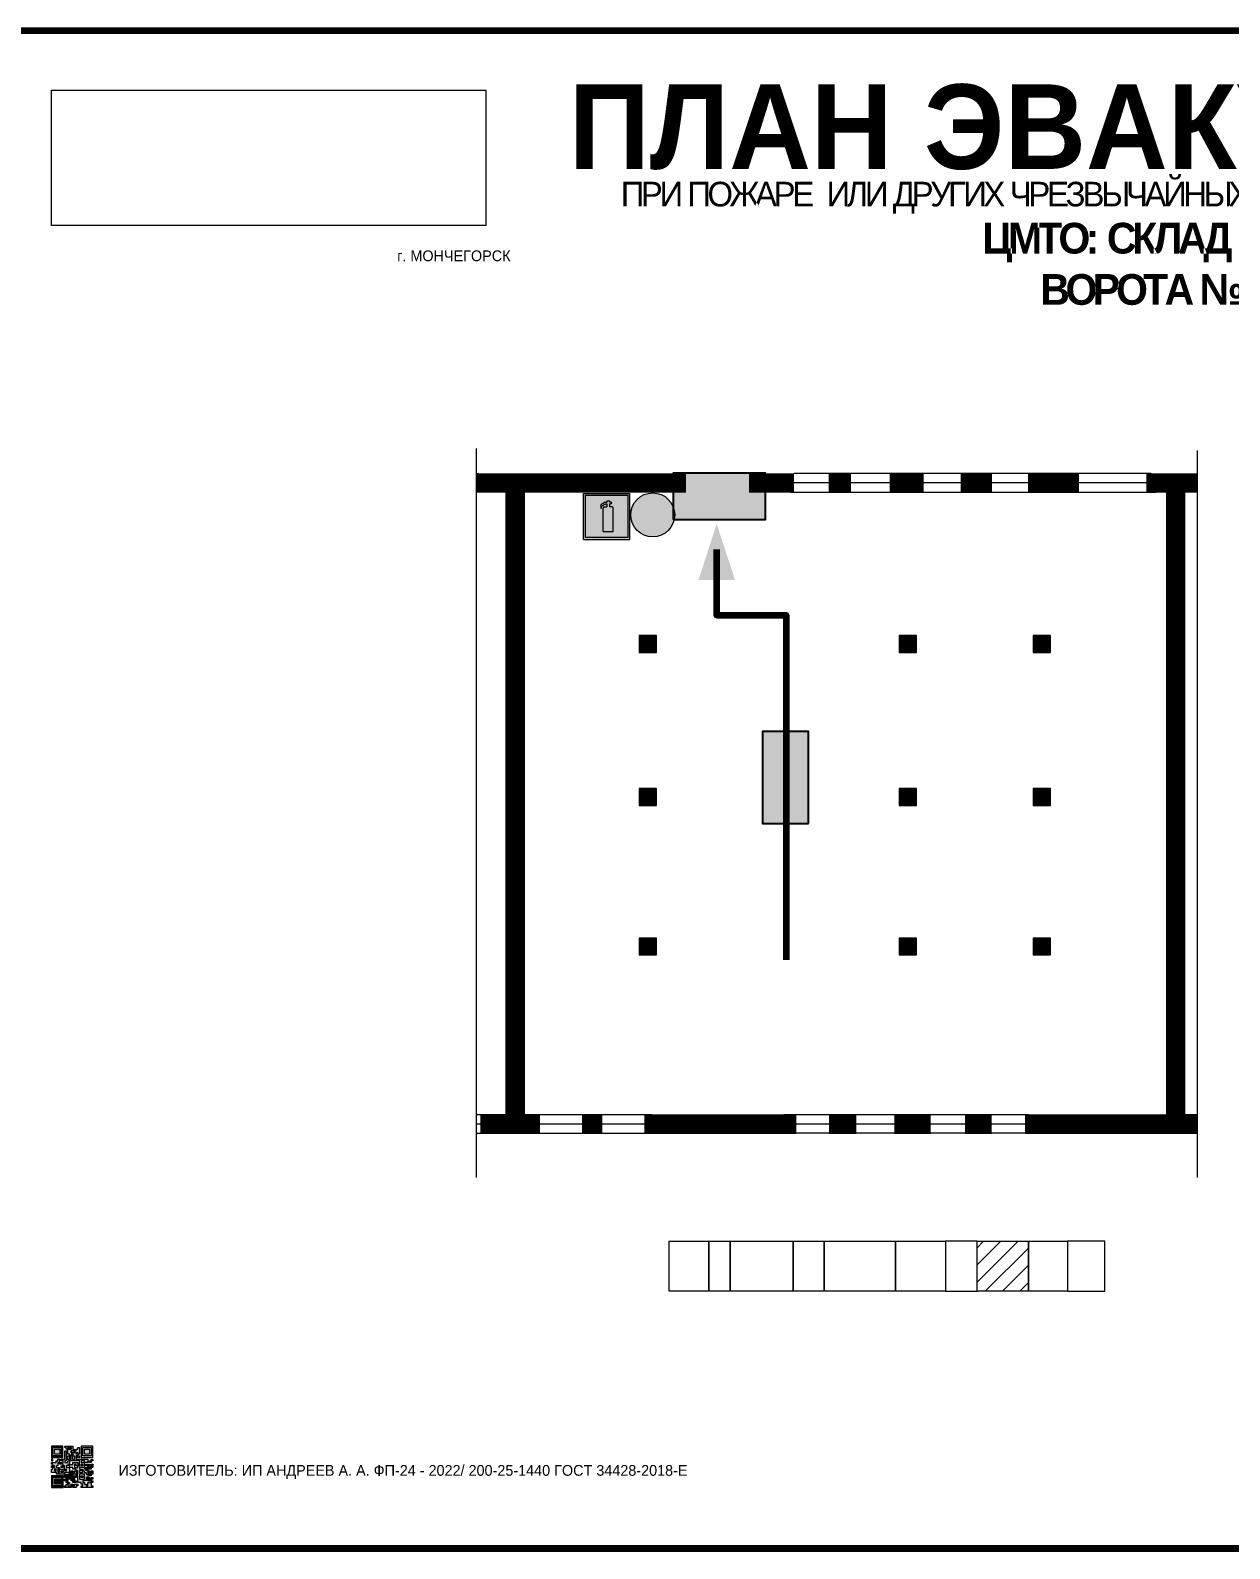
# Model space of a CAD drawing. Header units: millimetres. Extents: x 13810 to 67229, y 12374 to 21950.
# Drawn here: x 31305.3 to 31617.4, y 19482 to 19877 of the extents above; entities that cross this region are included whole.
import ezdxf

# ---------------------------------------------------------------- set-up
doc = ezdxf.new("R2010")
doc.units = ezdxf.units.MM
doc.layers.add('План_Штампы', color=7, linetype='Continuous')
doc.styles.add('обычный', font='arial.ttf')
picture_1 = doc.add_image_def('image1.jpg', size_in_pixel=(337, 105))

# ---------------------------------------------------------------- blocks, each defined once
blk = doc.blocks.new('QR')
at = {"lineweight": 0}
h = blk.add_hatch(color=256, dxfattribs=at)
h.dxf.hatch_style = 1
h.paths.add_polyline_path([(9241.16, 2687.38), (9242.01, 2687.38), (9242.01, 2687.83), (9241.59, 2687.83), (9241.59, 2688.68), (9239.45, 2688.68), (9239.45, 2688.25), (9239.86, 2688.25), (9239.86, 2687.83), (9240.29, 2687.83), (9240.29, 2688.25), (9241.16, 2688.25), (9241.16, 2687.83), (9240.29, 2687.83), (9240.29, 2687.38), (9239.45, 2687.38), (9239.45, 2685.22), (9238.57, 2685.22), (9238.57, 2684.8), (9239.02, 2684.8), (9239.02, 2684.37), (9238.13, 2684.37), (9238.13, 2683.92), (9239.02, 2683.92), (9239.02, 2683.5), (9239.44, 2683.5), (9239.44, 2682.64), (9239.87, 2682.64), (9239.87, 2682.18), (9239.44, 2682.18), (9239.44, 2682.64), (9238.13, 2682.64), (9238.13, 2681.76), (9237.71, 2681.76), (9237.71, 2682.64), (9238.13, 2682.64), (9238.13, 2683.07), (9237.27, 2683.07), (9237.27, 2683.51), (9237.71, 2683.51), (9237.71, 2684.37), (9238.13, 2684.37), (9238.13, 2685.22), (9237.71, 2685.22), (9237.71, 2684.8), (9237.28, 2684.8), (9237.28, 2684.38), (9235.98, 2684.38), (9235.98, 2683.92), (9236.4, 2683.92), (9236.4, 2683.49), (9236.84, 2683.49), (9236.84, 2683.07), (9236.4, 2683.07), (9236.4, 2682.64), (9235.98, 2682.64), (9235.98, 2681.76), (9237.29, 2681.76), (9237.29, 2681.33), (9239.43, 2681.33), (9239.43, 2681.76), (9240.74, 2681.76), (9240.74, 2683.05), (9239.87, 2683.05), (9239.87, 2683.5), (9240.29, 2683.5), (9240.29, 2683.91), (9240.74, 2683.91), (9240.74, 2684.81), (9240.29, 2684.81), (9240.29, 2684.79), (9240.29, 2684.37), (9239.45, 2684.37), (9239.45, 2684.8), (9239.87, 2684.8), (9239.87, 2685.21), (9240.74, 2685.21), (9240.74, 2686.1), (9240.29, 2686.1), (9240.29, 2685.64), (9239.86, 2685.64), (9239.86, 2686.95), (9240.29, 2686.95), (9240.29, 2686.52), (9240.74, 2686.52), (9240.74, 2686.1), (9241.16, 2686.1), (9241.16, 2686.53), (9241.59, 2686.53), (9241.59, 2686.1), (9242.02, 2686.1), (9242.02, 2685.21), (9241.59, 2685.21), (9241.59, 2686.1), (9241.16, 2686.1), (9241.16, 2685.21), (9240.74, 2685.21), (9240.74, 2684.81), (9242.89, 2684.81), (9242.89, 2685.22), (9242.47, 2685.22), (9242.47, 2686.11), (9242.89, 2686.11), (9242.89, 2686.52), (9242.46, 2686.52), (9242.46, 2686.95), (9242.89, 2686.95), (9242.89, 2686.52), (9243.32, 2686.52), (9243.32, 2688.26), (9242.9, 2688.26), (9242.9, 2687.83), (9242.47, 2687.83), (9242.47, 2687.38), (9242.01, 2687.38), (9242.01, 2686.94), (9241.16, 2686.94)])
h.paths.add_polyline_path([(9239.02, 2682.18), (9239.02, 2681.76), (9238.54, 2681.76), (9238.54, 2682.18)], flags=16)
h.paths.add_polyline_path([(9237.27, 2682.65), (9237.27, 2682.19), (9236.83, 2682.19), (9236.83, 2682.65)], flags=16)
h = blk.add_hatch(color=256, dxfattribs=at)
h.dxf.hatch_style = 1
h.paths.add_polyline_path([(9238.15, 2687.83), (9236.83, 2687.83), (9236.83, 2686.52), (9238.15, 2686.52)], flags=0)
h.paths.add_polyline_path([(9239.01, 2685.65), (9239.01, 2688.68), (9235.98, 2688.68), (9235.98, 2685.65)])
h.paths.add_polyline_path([(9236.41, 2686.1), (9236.41, 2688.26), (9238.56, 2688.26), (9238.56, 2686.1)], flags=16)
h.paths.add_polyline_path([(9236.83, 2686.52), (9236.83, 2687.83), (9238.15, 2687.83), (9238.15, 2686.52)], flags=0)
h = blk.add_hatch(color=256, dxfattribs=at)
h.dxf.hatch_style = 1
h.paths.add_polyline_path([(9243.32, 2686.11), (9242.89, 2686.11), (9242.89, 2685.64), (9243.32, 2685.64)])
h.paths.add_polyline_path([(9239.02, 2683.07), (9239.02, 2683.5), (9238.56, 2683.5), (9238.56, 2683.07)])
h.paths.add_polyline_path([(9236.4, 2684.8), (9236.4, 2685.22), (9235.98, 2685.22), (9235.98, 2684.8)])
h.paths.add_polyline_path([(9236.4, 2683.07), (9236.4, 2683.49), (9235.98, 2683.49), (9235.98, 2683.07)])
h = blk.add_hatch(color=256, dxfattribs=at)
h.dxf.hatch_style = 1
h.paths.add_polyline_path([(9238.15, 2686.52), (9238.15, 2687.83), (9236.83, 2687.83), (9236.83, 2686.52)])
h.paths.add_polyline_path([(9245.91, 2686.52), (9245.91, 2687.83), (9244.59, 2687.83), (9244.59, 2686.52)], flags=0)
h.paths.add_polyline_path([(9246.77, 2685.65), (9246.77, 2688.68), (9243.74, 2688.68), (9243.74, 2685.65)])
h.paths.add_polyline_path([(9244.17, 2686.1), (9244.17, 2688.26), (9246.32, 2688.26), (9246.32, 2686.1)], flags=16)
h.paths.add_polyline_path([(9244.59, 2686.52), (9244.59, 2687.83), (9245.91, 2687.83), (9245.91, 2686.52)], flags=0)
h = blk.add_hatch(color=256, dxfattribs=at)
h.dxf.hatch_style = 1
h.paths.add_polyline_path([(9240.75, 2681.76), (9240.75, 2681.35), (9241.17, 2681.35), (9241.17, 2681.76)])
h.paths.add_polyline_path([(9241.6, 2682.18), (9241.17, 2682.18), (9241.17, 2681.76), (9241.6, 2681.76)])
h.paths.add_polyline_path([(9242.47, 2681.34), (9242.47, 2682.19), (9242.02, 2682.19), (9242.02, 2681.76), (9241.6, 2681.76), (9241.6, 2681.34)])
h.paths.add_polyline_path([(9239.87, 2678.3), (9239.44, 2678.3), (9239.44, 2677.89), (9241.17, 2677.89), (9241.17, 2678.3), (9240.28, 2678.3), (9240.28, 2678.73), (9239.87, 2678.73)])
h.paths.add_polyline_path([(9240.75, 2678.73), (9240.75, 2679.19), (9240.28, 2679.19), (9240.28, 2678.73)])
h.paths.add_polyline_path([(9241.6, 2678.73), (9241.17, 2678.73), (9241.17, 2678.3), (9241.6, 2678.3)])
h.paths.add_polyline_path([(9242.02, 2678.3), (9241.6, 2678.3), (9241.6, 2677.89), (9242.48, 2677.89), (9242.48, 2678.31), (9242.9, 2678.31), (9242.9, 2678.73), (9242.02, 2678.73)])
h.paths.add_polyline_path([(9246.36, 2684.37), (9246.36, 2684.79), (9245.93, 2684.79), (9245.93, 2684.37)])
h.paths.add_polyline_path([(9246.78, 2685.2), (9246.36, 2685.2), (9246.36, 2684.79), (9246.78, 2684.79)])
h.paths.add_polyline_path([(9245.91, 2687.83), (9244.59, 2687.83), (9244.59, 2686.52), (9245.91, 2686.52)])
h = blk.add_hatch(color=256, dxfattribs=at)
h.dxf.hatch_style = 1
h.paths.add_polyline_path([(9243.32, 2682.64), (9243.32, 2683.07), (9244.62, 2683.07), (9244.62, 2684.37), (9243.74, 2684.37), (9243.74, 2684.8), (9244.62, 2684.8), (9244.62, 2684.37), (9245.48, 2684.37), (9245.48, 2685.22), (9243.32, 2685.22), (9243.32, 2683.5), (9242.89, 2683.5), (9242.89, 2683.06), (9242.01, 2683.06), (9242.01, 2683.91), (9242.47, 2683.91), (9242.47, 2683.5), (9242.89, 2683.5), (9242.89, 2684.38), (9241.59, 2684.38), (9241.59, 2683.91), (9240.74, 2683.91), (9240.74, 2683.05), (9241.59, 2683.05), (9241.59, 2682.64), (9242.47, 2682.64), (9242.47, 2682.19), (9242.91, 2682.19), (9242.91, 2681.34), (9242.48, 2681.34), (9242.48, 2680.91), (9242.91, 2680.91), (9242.91, 2679.17), (9243.75, 2679.17), (9243.75, 2678.73), (9244.2, 2678.73), (9244.2, 2678.3), (9243.75, 2678.3), (9243.75, 2677.88), (9246.78, 2677.88), (9246.78, 2678.3), (9246.35, 2678.3), (9246.35, 2679.19), (9245.48, 2679.19), (9245.48, 2678.31), (9245.05, 2678.31), (9245.05, 2678.73), (9244.62, 2678.73), (9244.62, 2679.19), (9244.2, 2679.19), (9244.2, 2679.61), (9245.05, 2679.61), (9245.05, 2680.46), (9245.48, 2680.46), (9245.48, 2681.34), (9245.04, 2681.34), (9245.04, 2681.76), (9244.63, 2681.76), (9244.63, 2682.19), (9244.21, 2682.19), (9244.21, 2681.76), (9243.32, 2681.76), (9243.32, 2682.19), (9244.21, 2682.19), (9244.21, 2682.64)])
h.paths.add_polyline_path([(9243.75, 2683.49), (9243.75, 2683.92), (9244.21, 2683.92), (9244.21, 2683.49)], flags=16)
h.paths.add_polyline_path([(9243.32, 2681.34), (9244.63, 2681.34), (9244.63, 2680.04), (9243.32, 2680.04)], flags=16)
h.paths.add_polyline_path([(9243.76, 2680.89), (9244.18, 2680.89), (9244.18, 2680.48), (9243.76, 2680.48)], flags=0)
h = blk.add_hatch(color=256, dxfattribs=at)
h.dxf.hatch_style = 1
h.paths.add_polyline_path([(9246.36, 2683.07), (9246.78, 2683.07), (9246.78, 2683.92), (9246.36, 2683.92), (9246.36, 2683.49), (9245.92, 2683.49), (9245.92, 2683.92), (9245.06, 2683.92), (9245.06, 2683.49), (9245.48, 2683.49), (9245.48, 2683.07), (9244.62, 2683.07), (9244.62, 2682.65), (9245.05, 2682.65), (9245.05, 2682.18), (9245.48, 2682.18), (9245.48, 2682.65), (9246.36, 2682.65)])
h.paths.add_polyline_path([(9246.78, 2682.18), (9246.36, 2682.18), (9246.36, 2681.75), (9245.92, 2681.75), (9245.92, 2682.18), (9245.48, 2682.18), (9245.48, 2681.34), (9245.48, 2681.34), (9245.94, 2681.34), (9245.94, 2680.91), (9246.36, 2680.91), (9246.36, 2681.34), (9246.78, 2681.34)])
h = blk.add_hatch(color=256, dxfattribs=at)
h.dxf.hatch_style = 1
h.paths.add_polyline_path([(9235.98, 2680.9), (9235.98, 2677.86), (9239.02, 2677.86), (9239.02, 2680.9)])
h.paths.add_polyline_path([(9238.57, 2680.48), (9238.57, 2678.32), (9236.41, 2678.32), (9236.41, 2680.48)], flags=16)
h.paths.add_polyline_path([(9238.15, 2680.05), (9238.15, 2678.74), (9236.83, 2678.74), (9236.83, 2680.05)], flags=0)
h = blk.add_hatch(color=256, dxfattribs=at)
h.dxf.hatch_style = 1
h.paths.add_polyline_path([(9238.15, 2680.05), (9236.83, 2680.05), (9236.83, 2678.74), (9238.15, 2678.74)])
h = blk.add_hatch(color=256, dxfattribs=at)
h.dxf.hatch_style = 1
h.paths.add_polyline_path([(9242.02, 2680.46), (9242.48, 2680.46), (9242.48, 2680.91), (9241.58, 2680.91), (9241.58, 2681.35), (9241.17, 2681.35), (9241.17, 2680.91), (9240.75, 2680.91), (9240.75, 2681.33), (9239.43, 2681.33), (9239.43, 2680.46), (9239.86, 2680.46), (9239.86, 2680.92), (9240.3, 2680.92), (9240.3, 2680.46), (9239.86, 2680.46), (9239.86, 2680.04), (9239.44, 2680.04), (9239.44, 2679.62), (9239.86, 2679.62), (9239.86, 2679.19), (9240.29, 2679.19), (9240.29, 2680.03), (9241.18, 2680.03), (9241.18, 2680.47), (9241.6, 2680.47), (9241.6, 2680.03), (9241.18, 2680.03), (9241.18, 2679.61), (9241.6, 2679.61), (9241.6, 2679.19), (9242.47, 2679.19), (9242.47, 2679.6), (9242.02, 2679.6)])
h = blk.add_hatch(color=256, dxfattribs=at)
h.dxf.hatch_style = 1
h.paths.add_polyline_path([(9244.18, 2680.48), (9244.18, 2680.89), (9243.76, 2680.89), (9243.76, 2680.48)])
h = blk.add_hatch(color=256, dxfattribs=at)
h.dxf.hatch_style = 1
h.paths.add_polyline_path([(9245.93, 2680.04), (9245.93, 2680.46), (9245.48, 2680.46), (9245.48, 2679.62), (9246.35, 2679.62), (9246.35, 2680.04)])
h.paths.add_polyline_path([(9246.78, 2680.04), (9246.78, 2680.46), (9246.35, 2680.46), (9246.35, 2680.04)])
h.paths.add_polyline_path([(9246.78, 2679.18), (9246.78, 2679.62), (9246.35, 2679.62), (9246.35, 2679.18)])
for points in [[(9237.71, 2685.22), (9238.13, 2685.22), (9238.13, 2684.37), (9237.71, 2684.37), (9237.71, 2683.51), (9237.27, 2683.51), (9237.27, 2683.07), (9238.13, 2683.07), (9238.13, 2682.64), (9237.71, 2682.64), (9237.71, 2681.76), (9238.13, 2681.76), (9238.13, 2682.64), (9239.44, 2682.64), (9239.44, 2683.5), (9239.02, 2683.5), (9239.02, 2683.07), (9238.56, 2683.07), (9238.56, 2683.5), (9239.02, 2683.5), (9239.02, 2683.92), (9238.13, 2683.92), (9238.13, 2684.37), (9239.02, 2684.37), (9239.02, 2684.8), (9238.57, 2684.8), (9238.57, 2685.22), (9239.45, 2685.22), (9239.45, 2687.38), (9240.29, 2687.38), (9240.29, 2687.83), (9239.86, 2687.83), (9239.86, 2688.25), (9239.45, 2688.25), (9239.45, 2688.68), (9241.59, 2688.68), (9241.59, 2687.83), (9242.01, 2687.83), (9242.01, 2687.38), (9242.47, 2687.38), (9242.47, 2687.83), (9242.9, 2687.83), (9242.9, 2688.26), (9243.32, 2688.26), (9243.32, 2686.52), (9242.89, 2686.52), (9242.89, 2686.11), (9243.32, 2686.11), (9243.32, 2685.64), (9242.89, 2685.64), (9242.89, 2686.11), (9242.47, 2686.11), (9242.47, 2685.22), (9242.89, 2685.22), (9242.89, 2684.81), (9240.74, 2684.81), (9240.74, 2683.91), (9241.59, 2683.91), (9241.59, 2684.38), (9242.89, 2684.38), (9242.89, 2683.5), (9242.47, 2683.5), (9242.47, 2683.91), (9242.01, 2683.91), (9242.01, 2683.06), (9242.89, 2683.06), (9242.89, 2683.5), (9243.32, 2683.5), (9243.32, 2685.22), (9245.48, 2685.22), (9245.48, 2684.37), (9244.62, 2684.37), (9244.62, 2683.07), (9245.48, 2683.07), (9245.48, 2683.49), (9245.06, 2683.49), (9245.06, 2683.92), (9245.92, 2683.92), (9245.92, 2683.49), (9246.36, 2683.49), (9246.36, 2683.92), (9246.78, 2683.92), (9246.78, 2683.07), (9246.36, 2683.07), (9246.36, 2682.65), (9245.48, 2682.65), (9245.48, 2682.18), (9245.92, 2682.18), (9245.92, 2681.75), (9246.36, 2681.75), (9246.36, 2682.18), (9246.78, 2682.18), (9246.78, 2681.34), (9246.36, 2681.34), (9246.36, 2680.91), (9245.94, 2680.91), (9245.94, 2681.34), (9245.48, 2681.34), (9245.48, 2680.46), (9245.93, 2680.46), (9245.93, 2680.04), (9246.35, 2680.04), (9246.35, 2680.46), (9246.78, 2680.46), (9246.78, 2680.04), (9246.78, 2680.04), (9246.35, 2680.04), (9246.35, 2679.62), (9246.78, 2679.62), (9246.78, 2679.18), (9246.35, 2679.18), (9246.35, 2678.3), (9246.78, 2678.3), (9246.78, 2677.88), (9243.75, 2677.88), (9243.75, 2678.3), (9244.2, 2678.3), (9244.2, 2678.73), (9243.75, 2678.73), (9243.75, 2679.17), (9242.91, 2679.17), (9242.91, 2680.91), (9242.48, 2680.91), (9242.48, 2680.46), (9242.02, 2680.46), (9242.02, 2679.6), (9242.47, 2679.6), (9242.47, 2679.19), (9241.6, 2679.19), (9241.6, 2679.61), (9241.18, 2679.61), (9241.18, 2680.03), (9240.29, 2680.03), (9240.29, 2679.19), (9240.75, 2679.19), (9240.75, 2678.73), (9240.28, 2678.73), (9240.28, 2678.3), (9241.17, 2678.3), (9241.17, 2678.73), (9241.6, 2678.73), (9241.6, 2678.3), (9242.02, 2678.3), (9242.02, 2678.73), (9242.9, 2678.73), (9242.9, 2678.31), (9242.48, 2678.31), (9242.48, 2677.89), (9241.6, 2677.89), (9241.6, 2678.3), (9241.17, 2678.3), (9241.17, 2677.89), (9239.44, 2677.89), (9239.44, 2678.3), (9239.87, 2678.3), (9239.87, 2678.73), (9240.28, 2678.73), (9240.28, 2679.19), (9240.29, 2679.19), (9239.86, 2679.19), (9239.86, 2679.62), (9239.44, 2679.62), (9239.44, 2680.04), (9239.86, 2680.04), (9239.86, 2680.46), (9239.43, 2680.46), (9239.43, 2681.33), (9237.29, 2681.33), (9237.29, 2681.76), (9235.98, 2681.76), (9235.98, 2682.64), (9236.4, 2682.64), (9236.4, 2683.07), (9235.98, 2683.07), (9235.98, 2683.49), (9236.4, 2683.49), (9236.4, 2683.92), (9235.98, 2683.92), (9235.98, 2684.38), (9237.28, 2684.38), (9237.28, 2684.8), (9237.71, 2684.8), (9237.71, 2685.22), (9237.92, 2685.22)], [(9240.74, 2686.1), (9240.74, 2686.52), (9240.29, 2686.52), (9240.29, 2686.95), (9239.86, 2686.95), (9239.86, 2685.64), (9240.29, 2685.64), (9240.29, 2686.1), (9240.74, 2686.1), (9240.74, 2686.52)], [(9240.74, 2683.05), (9240.74, 2681.76), (9239.43, 2681.76), (9239.43, 2681.33), (9240.75, 2681.33), (9240.75, 2681.35), (9240.75, 2680.91), (9241.17, 2680.91), (9241.17, 2681.35), (9241.58, 2681.35), (9241.58, 2680.91), (9242.48, 2680.91), (9242.48, 2681.34), (9242.91, 2681.34), (9242.91, 2682.19), (9242.47, 2682.19), (9242.47, 2682.64), (9241.59, 2682.64), (9241.59, 2683.05), (9240.74, 2683.05)], [(9240.74, 2685.21), (9239.87, 2685.21), (9239.87, 2684.8), (9239.45, 2684.8), (9239.45, 2684.37), (9240.29, 2684.37), (9240.29, 2684.79), (9240.29, 2684.81), (9240.74, 2684.81), (9240.74, 2685.21), (9239.87, 2685.21)], [(9240.74, 2683.91), (9240.29, 2683.91), (9240.29, 2683.5), (9239.87, 2683.5), (9239.87, 2683.05), (9240.74, 2683.05), (9240.74, 2683.91)], [(9241.6, 2681.76), (9242.02, 2681.76), (9242.02, 2682.19), (9242.47, 2682.19), (9242.47, 2681.34), (9241.6, 2681.34), (9241.6, 2681.76)], [(9244.62, 2683.07), (9243.32, 2683.07), (9243.32, 2682.64), (9244.21, 2682.64), (9244.21, 2682.19), (9243.32, 2682.19), (9243.32, 2681.76), (9244.21, 2681.76), (9244.21, 2682.19), (9244.63, 2682.19), (9244.63, 2681.76), (9245.04, 2681.76), (9245.04, 2681.34), (9245.48, 2681.34)], [(9244.62, 2684.37), (9244.62, 2684.8), (9243.74, 2684.8), (9243.74, 2684.37), (9244.62, 2684.37)], [(9245.48, 2682.18), (9245.05, 2682.18), (9245.05, 2682.65), (9244.62, 2682.65), (9244.62, 2683.07)], [(9245.48, 2682.18), (9245.48, 2681.34)], [(9239.86, 2680.46), (9239.86, 2680.92), (9240.3, 2680.92), (9240.3, 2680.46), (9239.86, 2680.46)], [(9245.48, 2680.46), (9245.05, 2680.46), (9245.05, 2679.61), (9244.2, 2679.61), (9244.2, 2679.19), (9244.62, 2679.19), (9244.62, 2678.73), (9245.05, 2678.73), (9245.05, 2678.31), (9245.48, 2678.31), (9245.48, 2679.19), (9246.35, 2679.19), (9246.35, 2679.07)], [(9246.35, 2679.62), (9245.48, 2679.62), (9245.48, 2680.46)], [(9245.48, 2680.46), (9245.48, 2679.62), (9246.35, 2679.62), (9246.35, 2680.04), (9245.93, 2680.04), (9245.93, 2680.46), (9245.48, 2680.46), (9245.48, 2679.62)], [(9246.35, 2679.62), (9246.35, 2679.18)]]:
    blk.add_lwpolyline(points, dxfattribs=at)
for points in [[(9235.98, 2685.65), (9239.01, 2685.65), (9239.01, 2688.68), (9235.98, 2688.68)], [(9236.41, 2688.26), (9238.56, 2688.26), (9238.56, 2686.1), (9236.41, 2686.1)], [(9236.83, 2687.83), (9238.15, 2687.83), (9238.15, 2686.52), (9236.83, 2686.52)], [(9240.29, 2687.83), (9241.16, 2687.83), (9241.16, 2688.25), (9240.29, 2688.25)], [(9240.29, 2688.25), (9241.16, 2688.25), (9241.16, 2687.83), (9240.29, 2687.83)], [(9241.16, 2686.1), (9240.74, 2686.1), (9240.74, 2685.21), (9241.16, 2685.21)], [(9242.01, 2687.38), (9241.16, 2687.38), (9241.16, 2686.94), (9242.01, 2686.94)], [(9241.16, 2687.38), (9242.01, 2687.38), (9242.01, 2686.94), (9241.16, 2686.94)], [(9241.16, 2686.53), (9241.59, 2686.53), (9241.59, 2686.1), (9241.16, 2686.1)], [(9241.59, 2686.1), (9242.02, 2686.1), (9242.02, 2685.21), (9241.59, 2685.21)], [(9242.89, 2686.52), (9242.46, 2686.52), (9242.46, 2686.95), (9242.89, 2686.95)], [(9243.74, 2685.65), (9246.77, 2685.65), (9246.77, 2688.68), (9243.74, 2688.68)], [(9244.17, 2688.26), (9246.32, 2688.26), (9246.32, 2686.1), (9244.17, 2686.1)], [(9244.59, 2687.83), (9245.91, 2687.83), (9245.91, 2686.52), (9244.59, 2686.52)], [(9235.98, 2684.8), (9236.4, 2684.8), (9236.4, 2685.22), (9235.98, 2685.22)], [(9236.4, 2683.07), (9236.84, 2683.07), (9236.84, 2683.49), (9236.4, 2683.49)], [(9236.83, 2682.19), (9237.27, 2682.19), (9237.27, 2682.65), (9236.83, 2682.65)], [(9238.54, 2682.18), (9239.02, 2682.18), (9239.02, 2681.76), (9238.54, 2681.76)], [(9239.44, 2682.64), (9239.87, 2682.64), (9239.87, 2682.18), (9239.44, 2682.18)], [(9241.17, 2682.18), (9241.6, 2682.18), (9241.6, 2681.76), (9241.17, 2681.76)], [(9243.75, 2683.92), (9244.21, 2683.92), (9244.21, 2683.49), (9243.75, 2683.49)], [(9245.93, 2684.79), (9246.36, 2684.79), (9246.36, 2684.37), (9245.93, 2684.37)], [(9246.36, 2685.2), (9246.78, 2685.2), (9246.78, 2684.79), (9246.36, 2684.79)], [(9235.98, 2677.86), (9239.02, 2677.86), (9239.02, 2680.9), (9235.98, 2680.9)], [(9236.41, 2680.48), (9238.57, 2680.48), (9238.57, 2678.32), (9236.41, 2678.32)], [(9236.83, 2680.05), (9238.15, 2680.05), (9238.15, 2678.74), (9236.83, 2678.74)], [(9240.75, 2681.76), (9241.17, 2681.76), (9241.17, 2681.35), (9240.75, 2681.35)], [(9241.18, 2680.03), (9241.6, 2680.03), (9241.6, 2680.47), (9241.18, 2680.47)], [(9243.32, 2680.04), (9244.63, 2680.04), (9244.63, 2681.34), (9243.32, 2681.34)], [(9243.76, 2680.89), (9244.18, 2680.89), (9244.18, 2680.48), (9243.76, 2680.48)]]:
    blk.add_lwpolyline(points, close=True, dxfattribs=at)
blk = doc.blocks.new('A$C7B4425F7')
at = {"true_color": 0xffffff}
blk.add_hatch(color=7, dxfattribs=at).paths.add_polyline_path([(0, 0), (-16, 0), (-16, -8), (0, -8)])
h = blk.add_hatch(color=126)
h.paths.add_polyline_path([(-0.2, -0.2), (-15.8, -0.2), (-15.8, -7.8), (-0.2, -7.8)])
h.paths.add_polyline_path([(-11.76, -2.03), (-11.76, -3.66), (-11.17, -3.66, -0.568275), (-11.17, -6.18), (-12.58, -6.18), (-12.58, -2.03)], flags=16)
h.paths.add_polyline_path([(-13.33, -4.12, -0.495768), (-13.59, -6.18), (-15.03, -6.18), (-15.03, -2.03), (-13.59, -2.03, -0.487973)], flags=16)
h.paths.add_polyline_path([(-10.25, -2.03), (-9.48, -2.03), (-9.48, -6.18), (-10.25, -6.18)], flags=16)
h.paths.add_polyline_path([(-13.84, -3.69), (-14.24, -3.69), (-14.24, -3.03), (-13.9, -3.03, -0.692621)], flags=0)
h.paths.add_polyline_path([(-9.15, -2.03), (-8.4, -2.03), (-8.04, -3.07), (-7.68, -2.03), (-6.93, -2.03), (-7.64, -4.1), (-6.93, -6.18), (-7.68, -6.18), (-8.04, -5.14), (-8.4, -6.18), (-9.15, -6.18), (-8.44, -4.1)], flags=16)
h.paths.add_polyline_path([(-11.76, -4.46), (-11.42, -4.46, -0.692621), (-11.36, -5.12), (-11.76, -5.12)], flags=0)
h.paths.add_polyline_path([(-13.9, -5.2), (-14.24, -5.2), (-14.24, -4.55), (-13.84, -4.55, -0.708038)], flags=0)
edge = h.paths.add_edge_path(flags=16)
edge.add_ellipse((-5.51, -4.08), major_axis=(0, 2.05), ratio=0.586184, start_angle=0, end_angle=360)
edge = h.paths.add_edge_path(flags=0)
edge.add_ellipse((-5.51, -4.08), major_axis=(0, 1.14), ratio=0.454828, start_angle=0, end_angle=360)
h.paths.add_polyline_path([(-4.13, -4.96, 0.377264), (-3.48, -4.52, 0.0555), (-3.16, -2.03), (-1.66, -2.03), (-1.66, -4.96), (-0.96, -4.96), (-0.96, -7.01), (-1.75, -7.01), (-1.75, -6.18), (-3.3, -6.18), (-3.3, -7.02), (-4.13, -7.02)], flags=16)
h.paths.add_polyline_path([(-2.73, -2.91), (-2.28, -2.91), (-2.28, -4.96), (-3.05, -4.96, 0.079136)], flags=0)
at = {"color": 126}
blk.add_lwpolyline([(-16, -8), (0, -8), (0, 0), (-16, 0)], close=True, dxfattribs=at)
blk = doc.blocks.new('A$C7B8C2D5B')
at = {"lineweight": 0}
h = blk.add_hatch(color=5, dxfattribs=at)
h.dxf.hatch_style = 1
h.paths.add_polyline_path([(1.4, -3.02, 1), (-2.11, -3.02, 1)])
at = {"color": 5, "lineweight": 0}
blk.add_circle((-0.36, -3.02), 1.75, dxfattribs=at)
blk = doc.blocks.new('A$C3AD82952')
at = {"true_color": 0xf5f5ff}
h = blk.add_hatch(color=7, dxfattribs=at)
h.dxf.hatch_style = 1
h.paths.add_polyline_path([(8.21, 8.73, 0.414214), (7.89, 9.05), (7.22, 9.05), (7.22, 9.92), (7.59, 9.92, 1), (7.57, 10.36), (7.22, 10.36), (7.22, 10.6), (6.43, 10.6), (6.43, 10.36), (6.01, 10.36), (4.74, 9.59), (4.74, 8.69), (4.98, 8.73), (4.98, 9.26), (6.12, 9.91), (6.43, 9.91), (6.43, 9.05), (5.76, 9.05, 0.414214), (5.44, 8.73), (5.44, 2.2), (8.21, 2.2)], flags=0)
h.paths.add_polyline_path([(12.8, 12.8), (0, 12.8), (0, 0), (12.8, 0)])
h.paths.add_polyline_path([(0.51, 12.29), (12.29, 12.29), (12.29, 0.51), (0.51, 0.51)], flags=16)
h.paths.add_polyline_path([(4.74, 9.59), (6.01, 10.36), (6.43, 10.36), (6.43, 10.6), (7.22, 10.6), (7.22, 10.36), (7.59, 10.36, -0.94586), (7.59, 9.92), (7.22, 9.92), (7.22, 9.05), (7.89, 9.05, -0.414214), (8.21, 8.73), (8.21, 2.2), (5.44, 2.2), (5.44, 8.73, -0.414214), (5.76, 9.05), (6.43, 9.05), (6.43, 9.91), (6.12, 9.91), (4.98, 9.26), (4.98, 8.73), (4.74, 8.69)], flags=0)
h = blk.add_hatch(color=242)
h.dxf.hatch_style = 1
h.paths.add_polyline_path([(12.29, 12.29), (0.51, 12.29), (0.51, 0.51), (12.29, 0.51)])
h.paths.add_polyline_path([(4.74, 8.69), (4.74, 9.59), (6.01, 10.36), (6.43, 10.36), (6.43, 10.6), (7.22, 10.6), (7.22, 10.36), (7.59, 10.36, -0.94586), (7.59, 9.92), (7.22, 9.92), (7.22, 9.05), (7.89, 9.05, -0.414214), (8.21, 8.73), (8.21, 2.2), (5.44, 2.2), (5.44, 8.73, -0.414214), (5.76, 9.05), (6.43, 9.05), (6.43, 9.91), (6.12, 9.91), (4.98, 9.26), (4.98, 8.73)], flags=16)
h = blk.add_hatch(color=7, dxfattribs=at)
h.dxf.hatch_style = 1
h.paths.add_polyline_path([(8.21, 8.73, 0.414214), (7.89, 9.05), (7.22, 9.05), (7.22, 9.92), (7.59, 9.92, 1), (7.57, 10.36), (7.22, 10.36), (7.22, 10.6), (6.43, 10.6), (6.43, 10.36), (6.01, 10.36), (4.74, 9.59), (4.74, 8.69), (4.98, 8.73), (4.98, 9.26), (6.12, 9.91), (6.43, 9.91), (6.43, 9.05), (5.76, 9.05, 0.414214), (5.44, 8.73), (5.44, 2.2), (8.21, 2.2)])
at = {"color": 242, "lineweight": 5}
for p, q in [((0, 0), (0, 12.8)), ((0, 12.8), (12.8, 12.8)), ((12.8, 0), (12.8, 12.8)), ((6.01, 10.36), (4.74, 9.59)), ((4.74, 9.59), (4.74, 8.69)), ((4.74, 8.69), (4.98, 8.73)), ((4.98, 9.26), (6.12, 9.91)), ((4.98, 8.73), (4.98, 9.26)), ((5.44, 2.2), (5.44, 8.73)), ((5.76, 9.05), (6.43, 9.05)), ((6.01, 10.36), (6.43, 10.36)), ((6.12, 9.91), (6.43, 9.91)), ((7.22, 10.6), (6.43, 10.6)), ((6.43, 10.6), (6.43, 10.36)), ((6.43, 9.91), (6.43, 9.05)), ((7.22, 10.36), (7.22, 10.6)), ((7.59, 10.36), (7.22, 10.36)), ((7.22, 9.05), (7.22, 9.92)), ((7.59, 9.92), (7.22, 9.92)), ((7.89, 9.05), (7.22, 9.05)), ((8.21, 2.2), (8.21, 8.73)), ((0, 0), (12.8, 0)), ((5.44, 2.2), (8.21, 2.2))]:
    blk.add_line(p, q, dxfattribs=at)
blk.add_lwpolyline([(0.51, 12.29), (12.29, 12.29), (12.29, 0.51), (0.51, 0.51)], close=True, dxfattribs=at)
for centre, radius, start, end in [((5.76, 8.73), 0.32, 90, 180), ((7.58, 10.14), 0.223, 273.1875, 86.8125), ((7.89, 8.73), 0.32, 0, 90)]:
    blk.add_arc(centre, radius, start, end, dxfattribs=at)
blk = doc.blocks.new('A$C32E8229D')
at = {"true_color": 0xffffff}
blk.add_hatch(color=7, dxfattribs=at).paths.add_polyline_path([(0, 0), (0, -8), (16, -8), (16, 0)])
h = blk.add_hatch(color=126)
h.paths.add_polyline_path([(0.2, -0.2), (15.8, -0.2), (15.8, -7.8), (0.2, -7.8)])
h.paths.add_polyline_path([(13.49, -2.05), (12.08, -2.05), (11.37, -2.63, 0.162397), (11.29, -2.84), (11.29, -3.63), (10.35, -3.63), (10.35, -4.05), (11.68, -4.05), (11.68, -3.48), (12.26, -4.28), (11.29, -5.1), (11.29, -6.78), (11.85, -6.78), (11.85, -5.44), (12.8, -4.64), (12.8, -5.94), (14.46, -5.94), (14.46, -5.39), (13.45, -5.39), (13.45, -3.97), (12.46, -2.59), (13.15, -2.59), (13.69, -3.34), (14.18, -3)], flags=16)
h.paths.add_polyline_path([(10.74, -1.82, 1), (11.8, -1.82, 1)], flags=16)
h.paths.add_polyline_path([(9.39, -3.59), (5.99, -3.59), (6.56, -3.03), (5.91, -3.03), (5.1, -3.83), (5.91, -4.64), (6.56, -4.64), (5.99, -4.09), (9.39, -4.09)], flags=16)
h.paths.add_polyline_path([(4.29, -1.08), (1.72, -1.08), (1.72, -6.6), (4.29, -6.6)], flags=16)
at = {"color": 126}
blk.add_lwpolyline([(16, -8), (0, -8), (0, 0), (16, 0)], close=True, dxfattribs=at)

msp = doc.modelspace()

# ---------------------------------------------------------------- hatches: boundary and pattern name
at = {"lineweight": 0}
h = msp.add_hatch(color=256, dxfattribs=at)
h.dxf.hatch_style = 1
h.paths.add_polyline_path([(31468.29, 19719.58), (31463.77, 19719.58), (31463.77, 19715.19), (31468.29, 19715.19)])
h = msp.add_hatch(color=256, dxfattribs=at)
h.dxf.hatch_style = 1
h.paths.add_polyline_path([(31535.96, 19719.58), (31531.44, 19719.58), (31531.44, 19715.19), (31535.96, 19715.19)])
h = msp.add_hatch(color=256, dxfattribs=at)
h.dxf.hatch_style = 1
h.paths.add_polyline_path([(31570.82, 19719.58), (31566.3, 19719.58), (31566.3, 19715.19), (31570.82, 19715.19)])
h = msp.add_hatch(color=256, dxfattribs=at)
h.dxf.hatch_style = 1
h.paths.add_polyline_path([(31468.29, 19679.78), (31463.77, 19679.78), (31463.77, 19675.4), (31468.29, 19675.4)])
h = msp.add_hatch(color=256, dxfattribs=at)
h.dxf.hatch_style = 1
h.paths.add_polyline_path([(31535.96, 19679.78), (31531.44, 19679.78), (31531.44, 19675.4), (31535.96, 19675.4)])
h = msp.add_hatch(color=256, dxfattribs=at)
h.dxf.hatch_style = 1
h.paths.add_polyline_path([(31570.82, 19679.78), (31566.3, 19679.78), (31566.3, 19675.4), (31570.82, 19675.4)])
h = msp.add_hatch(color=256, dxfattribs=at)
h.dxf.hatch_style = 1
h.paths.add_polyline_path([(31468.29, 19640.89), (31463.77, 19640.89), (31463.77, 19636.51), (31468.29, 19636.51)])
h = msp.add_hatch(color=256, dxfattribs=at)
h.dxf.hatch_style = 1
h.paths.add_polyline_path([(31535.96, 19640.89), (31531.44, 19640.89), (31531.44, 19636.51), (31535.96, 19636.51)])
h = msp.add_hatch(color=256, dxfattribs=at)
h.dxf.hatch_style = 1
h.paths.add_polyline_path([(31570.82, 19640.89), (31566.3, 19640.89), (31566.3, 19636.51), (31570.82, 19636.51)])
at = {"lineweight": 0, "true_color": 0x000000}
h = msp.add_hatch(dxfattribs=at)
h.set_pattern_fill('ANSI31', color=18)
h.set_pattern_definition([(45, (12974.4973, -2474.2723), (-2.24506403, 2.24506403), [])])
h.paths.add_polyline_path([(31565.07, 19562.01), (31551.7, 19562.01), (31551.7, 19548.99), (31565.07, 19548.99)])

# ---------------------------------------------------------------- linework, layer by layer
at = {"color": 2, "lineweight": 100}
for points in [[(31289.29, 19877.03), (31889.29, 19877.03), (31889.29, 19482.03), (31289.29, 19482.03)], [(31289.29, 19482.03), (31889.29, 19482.03), (31889.29, 19087.03), (31289.29, 19087.03)]]:
    msp.add_lwpolyline(points, close=True, dxfattribs=at)
at = {"lineweight": 0}
for points in [[(31421.38, 19768.27), (31421.38, 19578.55)], [(31608.95, 19767.71), (31608.95, 19578.55)], [(31421.82, 19761.69), (31421.38, 19761.69)], [(31599.98, 19759.31), (31502.23, 19759.31)], [(31597.04, 19761.71), (31504.07, 19761.71)], [(31421.48, 19756.85), (31421.38, 19756.85)], [(31598.34, 19756.84), (31503.26, 19756.84)], [(31467.05, 19594.9), (31421.38, 19594.9)], [(31466.82, 19592.45), (31421.38, 19592.45)], [(31564.72, 19592.48), (31501.17, 19592.48)], [(31564.95, 19594.93), (31501.4, 19594.93)], [(31608.95, 19592.48), (31605.37, 19592.48)], [(31608.95, 19594.92), (31605.6, 19594.92)], [(31466.93, 19590.04), (31421.38, 19590.04)], [(31564.83, 19590.08), (31501.27, 19590.08)]]:
    msp.add_lwpolyline(points, dxfattribs=at)
at = {"lineweight": 100, "const_width": 5.06}
for points in [[(31475.98, 19759.26), (31421.38, 19759.26)], [(31431.5, 19592.46), (31431.5, 19759.26)], [(31504.04, 19759.26), (31492.31, 19759.26)], [(31518.91, 19759.26), (31513.04, 19759.26)], [(31537.75, 19759.26), (31528.96, 19759.26)], [(31555.55, 19759.26), (31547.39, 19759.26)], [(31578.23, 19759.26), (31564.98, 19759.26)], [(31608.95, 19759.26), (31595.78, 19759.26)], [(31603.4, 19592.46), (31603.4, 19759.26)], [(31422.42, 19592.46), (31437.97, 19592.46)], [(31448.85, 19592.46), (31454.19, 19592.46)], [(31465.07, 19592.46), (31492.57, 19592.46)], [(31492.57, 19592.46), (31504.64, 19592.46)], [(31513.14, 19592.46), (31520.27, 19592.46)], [(31530.16, 19592.46), (31539.65, 19592.46)], [(31548.55, 19592.46), (31555.48, 19592.46)], [(31564.18, 19592.46), (31592.89, 19592.46)], [(31592.89, 19592.46), (31608.95, 19592.46)]]:
    msp.add_lwpolyline(points, dxfattribs=at)
at = {"color": 126, "lineweight": 100, "true_color": 0x008754}
msp.add_lwpolyline([(31483.92, 19741.99), (31483.92, 19724.91), (31502.01, 19724.91), (31502.01, 19635.23)], dxfattribs=at)
at = {"lineweight": 0}
for points in [[(31468.29, 19719.58), (31463.77, 19719.58), (31463.77, 19715.19), (31468.29, 19715.19)], [(31535.96, 19719.58), (31531.44, 19719.58), (31531.44, 19715.19), (31535.96, 19715.19)], [(31570.82, 19719.58), (31566.3, 19719.58), (31566.3, 19715.19), (31570.82, 19715.19)], [(31468.29, 19679.78), (31463.77, 19679.78), (31463.77, 19675.4), (31468.29, 19675.4)], [(31535.96, 19679.78), (31531.44, 19679.78), (31531.44, 19675.4), (31535.96, 19675.4)], [(31570.82, 19679.78), (31566.3, 19679.78), (31566.3, 19675.4), (31570.82, 19675.4)], [(31468.29, 19640.89), (31463.77, 19640.89), (31463.77, 19636.51), (31468.29, 19636.51)], [(31535.96, 19640.89), (31531.44, 19640.89), (31531.44, 19636.51), (31535.96, 19636.51)], [(31570.82, 19640.89), (31566.3, 19640.89), (31566.3, 19636.51), (31570.82, 19636.51)], [(31471.6, 19562.01), (31481.91, 19562.01), (31481.91, 19548.99), (31471.6, 19548.99)], [(31481.91, 19562.01), (31487.46, 19562.01), (31487.46, 19548.99), (31481.91, 19548.99)], [(31487.46, 19562.01), (31503.81, 19562.01), (31503.81, 19548.99), (31487.46, 19548.99)], [(31503.81, 19562.01), (31511.93, 19562.01), (31511.93, 19548.99), (31503.81, 19548.99)], [(31511.93, 19562.01), (31530.48, 19562.01), (31530.48, 19548.99), (31511.93, 19548.99)], [(31530.48, 19562.01), (31543.48, 19562.01), (31543.48, 19548.99), (31530.48, 19548.99)], [(31543.48, 19548.99), (31551.7, 19548.99), (31551.7, 19562.01), (31543.48, 19562.01)], [(31551.7, 19562.01), (31565.07, 19562.01), (31565.07, 19548.99), (31551.7, 19548.99)], [(31565.07, 19562.01), (31575.26, 19562.01), (31575.26, 19548.99), (31565.07, 19548.99)], [(31575.26, 19548.99), (31584.91, 19548.99), (31584.91, 19562.01), (31575.26, 19562.01)]]:
    msp.add_lwpolyline(points, close=True, dxfattribs=at)
at = {"layer": 'План_Штампы', "color": 126, "true_color": 0x008754}
msp.add_solid([(31488.72, 19734.01), (31479.21, 19734.04), (31483.92, 19748.64)], dxfattribs=at)

# ---------------------------------------------------------------- block references
for name, p, xscale, yscale, zscale in [('A$C3AD82952', (31449.31, 19744.58), 0.9375, 0.9375, 0.9375), ('A$C7B8C2D5B', (31468.46, 19760.84), 3.266129029914737, 3.266129029914737, 3.266129029914737)]:
    msp.add_blockref(name, p, dxfattribs=dict(xscale=xscale, yscale=yscale, zscale=zscale))
at = {"color": 22, "lineweight": 100, "true_color": 0xbb1e10}
msp.add_blockref('QR', (22074.8, 16820.05), dxfattribs=at)
at = {"layer": 'План_Штампы', "xscale": 1.5, "yscale": 1.5, "zscale": 1.5}
msp.add_blockref('A$C7B4425F7', (31496.6, 19761.79), dxfattribs=at)
at = {"layer": 'План_Штампы', "color": 126, "true_color": 0x008754, "xscale": -1.5, "yscale": 1.5, "zscale": 1.5, "rotation": 90}
msp.add_blockref('A$C32E8229D', (31495.84, 19694.64), dxfattribs=at)

# ---------------------------------------------------------------- texts
at = {"lineweight": 0, "style": 'обычный'}
for s, insert, char_height, width, attachment_point in [('{\\fProxima Nova Rg|b1|i0|c204|p2;ПЛАН ЭВАКУАЦИИ}', (31445.42, 19862.98), 22, 493.8901, 1), ('\\pi-8.4,l8.4,t8.4;{\\fProxima Nova Rg|b0|i0|c204|p2;г. МОНЧЕГОРСК\\H1.1997x; }', (31415.53, 19818.36), 2.8, 126.6484, 5), ('\\pi-8.4,l8.4,t8.4;{\\fProxima Nova Rg|b0|i0|c204|p2;ИЗГОТОВИТЕЛЬ: ИП АНДРЕЕВ А. А.\\fProxima Nova Rg|b0|i0|c0|p2; \\fProxima Nova Rg|b0|i0|c204|p2;ФП-24 - 2022/ 200-25-1440 ГОСТ 34428-2018-Е\\H1.2266x; }', (31402.3, 19501.98), 2.8, 191.3484, 5)]:
    msp.add_mtext(s, dxfattribs=dict(at, insert=insert, char_height=char_height, width=width, attachment_point=attachment_point))
at = {"color": 0, "lineweight": 0, "insert": (31596.44, 19832.24), "char_height": 8, "width": 449.2158, "attachment_point": 5, "style": 'обычный'}
msp.add_mtext('{\\fArial Black|b1|i0|c204|p34;\\H2x;\\T0.85;  \\fArial Narrow|b0|i0|c204|p34;\\H0.8x;\\W0.9;\\P\\fProxima Nova Rg|b0|i0|c204|p2;\\H0.5x;\\W1;\\C256;ПРИ ПОЖАРЕ  ИЛИ ДРУГИХ ЧРЕЗВЫЧАЙНЫХ СИТУАЦИЯХ  ИЗ ПОМЕЩЕНИЙ \\fProxima Nova Rg|b1|i0|c204|p2;\\H1.25x;\\PЦМТО: СКЛАД №10\\PВОРОТА №8}', dxfattribs=at)

# ---------------------------------------------------------------- pictures from other files: only their frames are drawn
at = {"color": 7, "lineweight": 0, "true_color": 0xf5f5ff}
image = msp.add_image(picture_1, insert=(31310.78, 19826.22), size_in_units=(113.11, 35.24), dxfattribs=at)
image.dxf.flags = 7

doc.saveas('drawing.dxf')
